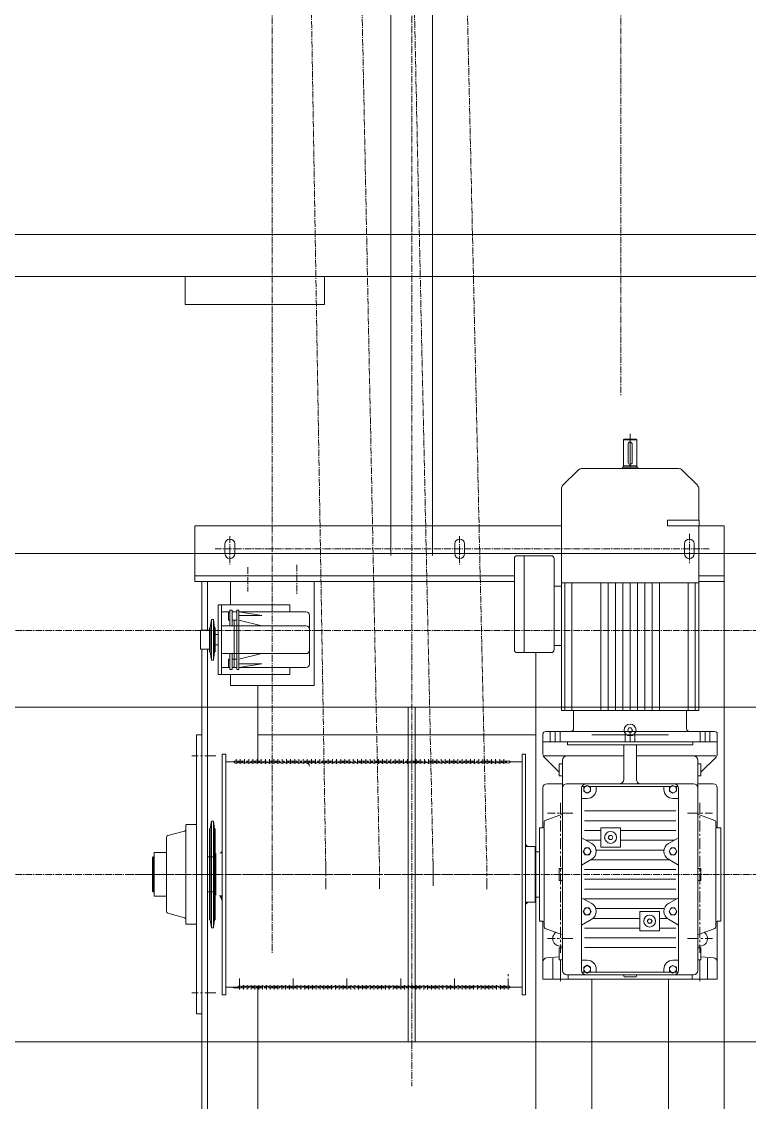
# Model space of a CAD drawing. Header units: millimetres. Extents: x 53635 to 142317, y 101101 to 147193.
# Drawn here: x 73456 to 74500, y 105707 to 107257 of the extents above; entities that cross this region are included whole.
import ezdxf

# ---------------------------------------------------------------- set-up
doc = ezdxf.new("R2010")
doc.units = ezdxf.units.MM
doc.header["$LTSCALE"] = 0.5
doc.header["$MEASUREMENT"] = 0
for name, pattern in [('AXES', [50.8, 31.75, -6.35, 6.35, -6.35]), ('AXES2', [28.575, 19.05, -3.175, 3.175, -3.175]), ('CONTINU', [0])]:
    doc.linetypes.add(name, pattern=pattern)
doc.layers.get('0').update_dxf_attribs({"lineweight": 0})
for name, color, linetype, lineweight in [('-AXE', 1, 'AXES2', 0), ('-fort', 7, 'Continuous', 0), ('ASHADE', 7, 'CONTINU', 0), ('AXE', 1, 'AXES2', 0), ('AXES', 1, 'AXES', 0), ('FIN', 1, 'Continuous', 0), ('FORT', 7, 'Continuous', 0)]:
    doc.layers.add(name, color=color, linetype=linetype, lineweight=lineweight)

msp = doc.modelspace()

# ---------------------------------------------------------------- linework, layer by layer
at = {"layer": '-AXE'}
for p, q in [((74015.9, 121723.73), (74015.9, 105730.21)), ((70604.5, 106384.09), (77418.31, 106384.09)), ((70604.5, 106034.09), (77418.31, 106034.09))]:
    msp.add_line(p, q, dxfattribs=at)
at = {"layer": '-fort'}
for p, q in [((73985.9, 106491.59), (73985.9, 107496.59)), ((74045.9, 106491.59), (74045.9, 107496.59)), ((70815.89, 106951.59), (77215.89, 106951.59)), ((70815.89, 106891.59), (77215.89, 106891.59)), ((70960.9, 106494.09), (77070.89, 106494.09)), ((70960.9, 106274.09), (77070.89, 106274.09)), ((74010.9, 105794.09), (74010.9, 106274.09)), ((74020.9, 105794.09), (74020.9, 106274.09)), ((70960.9, 105794.09), (77070.89, 105794.09))]:
    msp.add_line(p, q, dxfattribs=at)
for p, q in [((73691.39, 106891.59), (73690.89, 106891.09)), ((73690.89, 106891.09), (73690.89, 106852.09)), ((73691.39, 106891.59), (73890.39, 106891.59)), ((73890.89, 106891.09), (73890.39, 106891.59)), ((73890.89, 106891.09), (73890.89, 106852.09)), ((73690.89, 106852.09), (73691.39, 106851.59)), ((73691.39, 106851.59), (73890.39, 106851.59)), ((73890.39, 106851.59), (73890.89, 106852.09)), ((74319.64, 106657.09), (74320.64, 106658.09)), ((74338.64, 106657.09), (74319.64, 106657.09)), ((74319.64, 106618.09), (74319.64, 106657.09)), ((74337.64, 106658.09), (74320.64, 106658.09)), ((74326.14, 106625.09), (74326.14, 106651.09)), ((74329.14, 106618.09), (74329.14, 106666.09)), ((74332.14, 106625.09), (74332.14, 106651.09)), ((74338.64, 106657.09), (74337.64, 106658.09)), ((74338.64, 106618.09), (74338.64, 106657.09)), ((74338.64, 106620.09), (74319.64, 106620.09)), ((74232.69, 106592.14), (74254.59, 106614.03)), ((74329.14, 106616.09), (74259.54, 106616.09)), ((74318.14, 106616.09), (74318.14, 106618.09)), ((74340.14, 106618.09), (74318.14, 106618.09)), ((74340.14, 106616.09), (74318.14, 106616.09)), ((74338.64, 106618.09), (74319.64, 106618.09)), ((74398.74, 106616.09), (74329.14, 106616.09)), ((74340.14, 106616.09), (74340.14, 106618.09)), ((74425.59, 106592.14), (74403.69, 106614.03)), ((74230.64, 106452.09), (74230.64, 106587.19)), ((74427.64, 106542.09), (74427.64, 106587.19)), ((74382.79, 106534.09), (74382.79, 106542.09)), ((74428.27, 106542.09), (74382.79, 106542.09)), ((74428.27, 106534.09), (74382.79, 106534.09)), ((74427.64, 106452.09), (74427.64, 106534.09)), ((74428.27, 106534.09), (74428.27, 106542.09)), ((74163.14, 106356.09), (74163.14, 106487.09)), ((74167.14, 106491.09), (74216.14, 106491.09)), ((74177.14, 106352.09), (74177.14, 106491.09)), ((74220.14, 106356.09), (74220.14, 106487.09)), ((74329.14, 106452.09), (74230.64, 106452.09)), ((74230.64, 106452.09), (74230.64, 106452.09)), ((74230.64, 106452.09), (74230.64, 106452.09)), ((74230.64, 106269.09), (74230.64, 106452.09)), ((74230.64, 106447.59), (74230.64, 106452.09)), ((74235.64, 106452.09), (74235.64, 106452.09)), ((74235.64, 106269.09), (74235.64, 106452.09)), ((74245.64, 106452.09), (74245.64, 106452.09)), ((74245.64, 106269.09), (74245.64, 106452.09)), ((74287.14, 106452.09), (74287.14, 106452.09)), ((74287.14, 106269.09), (74287.14, 106452.09)), ((74297.64, 106452.09), (74297.64, 106452.09)), ((74297.64, 106269.09), (74297.64, 106452.09)), ((74308.14, 106452.09), (74308.14, 106452.09)), ((74308.14, 106269.09), (74308.14, 106452.09)), ((74318.64, 106452.09), (74318.64, 106452.09)), ((74318.64, 106269.09), (74318.64, 106452.09)), ((74427.64, 106452.09), (74329.14, 106452.09)), ((74329.14, 106269.09), (74329.14, 106452.09)), ((74339.64, 106452.09), (74339.64, 106452.09)), ((74339.64, 106269.09), (74339.64, 106452.09)), ((74350.14, 106452.09), (74350.14, 106452.09)), ((74350.14, 106269.09), (74350.14, 106452.09)), ((74360.64, 106452.09), (74360.64, 106452.09)), ((74360.64, 106269.09), (74360.64, 106452.09)), ((74371.14, 106452.09), (74371.14, 106452.09)), ((74371.14, 106269.09), (74371.14, 106452.09)), ((74412.64, 106452.09), (74412.64, 106452.09)), ((74412.64, 106269.09), (74412.64, 106452.09)), ((74422.64, 106452.09), (74422.64, 106452.09)), ((74422.64, 106269.09), (74422.64, 106452.09)), ((74427.64, 106269.09), (74427.64, 106452.09)), ((74220.14, 106447.59), (74230.64, 106447.59)), ((74220.14, 106362.59), (74220.14, 106447.59)), ((74230.64, 106362.59), (74230.64, 106447.59)), ((74220.14, 106362.59), (74230.64, 106362.59)), ((74167.14, 106352.09), (74216.14, 106352.09)), ((74427.64, 106269.09), (74230.64, 106269.09)), ((74248.14, 106243.09), (74248.14, 106269.09)), ((74410.14, 106269.09), (74248.14, 106269.09)), ((74410.14, 106243.09), (74410.14, 106269.09)), ((73707.14, 105834.09), (73707.14, 106234.09)), ((74204.14, 106224.09), (74204.14, 106235.09)), ((74244.14, 106239.09), (74208.14, 106239.09)), ((74214.64, 106224.09), (74214.64, 106239.09)), ((74221.64, 106224.09), (74221.64, 106239.09)), ((74228.64, 106224.09), (74228.64, 106239.09)), ((74414.14, 106239.09), (74244.14, 106239.09)), ((74322.14, 106224.09), (74322.14, 106239.09)), ((74322.14, 106224.09), (74322.14, 106239.09)), ((74322.14, 106224.09), (74322.14, 106239.09)), ((74322.14, 106224.09), (74322.14, 106239.09)), ((74325.68, 106241.09), (74327.41, 106244.09)), ((74327.41, 106238.09), (74325.68, 106241.09)), ((74330.87, 106244.09), (74327.41, 106244.09)), ((74330.87, 106238.09), (74327.41, 106238.09)), ((74329.14, 106224.09), (74329.14, 106239.09)), ((74329.14, 106224.09), (74329.14, 106239.09)), ((74329.14, 106224.09), (74329.14, 106239.09)), ((74332.61, 106241.09), (74330.87, 106244.09)), ((74330.87, 106238.09), (74332.61, 106241.09)), ((74336.14, 106224.09), (74336.14, 106239.09)), ((74336.14, 106224.09), (74336.14, 106239.09)), ((74336.14, 106224.09), (74336.14, 106239.09)), ((74336.14, 106224.09), (74336.14, 106239.09)), ((74450.14, 106239.09), (74414.14, 106239.09)), ((74429.64, 106224.09), (74429.64, 106239.09)), ((74436.64, 106224.09), (74436.64, 106239.09)), ((74443.64, 106224.09), (74443.64, 106239.09)), ((74454.14, 106224.09), (74454.14, 106235.09)), ((74239.14, 106224.09), (74204.14, 106224.09)), ((74204.14, 106224.09), (74204.14, 106224.09)), ((74204.14, 106206.57), (74204.14, 106224.09)), ((74204.14, 106224.09), (74204.14, 106224.09)), ((74239.14, 106224.09), (74204.14, 106224.09)), ((74419.14, 106224.09), (74239.14, 106224.09)), ((74419.14, 106224.09), (74239.14, 106224.09)), ((74239.14, 106220.09), (74239.14, 106224.09)), ((74419.14, 106220.09), (74239.14, 106220.09)), ((74320.14, 106170.09), (74320.14, 106219.09)), ((74338.14, 106170.09), (74338.14, 106219.09)), ((74454.14, 106224.09), (74419.14, 106224.09)), ((74419.14, 106220.09), (74419.14, 106224.09)), ((74454.14, 106224.09), (74419.14, 106224.09)), ((74454.14, 106206.57), (74454.14, 106224.09)), ((73744.14, 106206.59), (73744.14, 106034.08)), ((73749.14, 106034.08), (73749.14, 106206.59)), ((74174.14, 106034.08), (74174.14, 106206.59)), ((74179.14, 106206.59), (74179.14, 106034.08)), ((74227.64, 106180.59), (74205.9, 106202.33)), ((74320.14, 106204.09), (74206.14, 106204.09)), ((74320.14, 106204.09), (74238.14, 106204.09)), ((74338.14, 106204.09), (74338.14, 106204.09)), ((74452.14, 106204.09), (74338.14, 106204.09)), ((74338.14, 106204.09), (74338.14, 106204.09)), ((74420.14, 106204.09), (74338.14, 106204.09)), ((74430.64, 106180.59), (74452.39, 106202.33)), ((73761.32, 106195.59), (73749.14, 106195.59)), ((73767.32, 106195.59), (73766.97, 106195.59)), ((73773.32, 106195.59), (73772.97, 106195.59)), ((73779.32, 106195.59), (73778.97, 106195.59)), ((73785.32, 106195.59), (73784.97, 106195.59)), ((73791.32, 106195.59), (73790.97, 106195.59)), ((73797.32, 106195.59), (73796.97, 106195.59)), ((73803.32, 106195.59), (73802.97, 106195.59)), ((73809.32, 106195.59), (73808.97, 106195.59)), ((73815.32, 106195.59), (73814.97, 106195.59)), ((73821.32, 106195.59), (73820.97, 106195.59)), ((73827.32, 106195.59), (73826.97, 106195.59)), ((73833.32, 106195.59), (73832.97, 106195.59)), ((73839.32, 106195.59), (73838.97, 106195.59)), ((73845.32, 106195.59), (73844.97, 106195.59)), ((73851.32, 106195.59), (73850.97, 106195.59)), ((73857.32, 106195.59), (73856.97, 106195.59)), ((73863.32, 106195.59), (73862.97, 106195.59)), ((73869.32, 106195.59), (73868.97, 106195.59)), ((73875.32, 106195.59), (73874.97, 106195.59)), ((73881.32, 106195.59), (73880.97, 106195.59)), ((73887.32, 106195.59), (73886.97, 106195.59)), ((73893.32, 106195.59), (73892.97, 106195.59)), ((73899.32, 106195.59), (73898.97, 106195.59)), ((73905.32, 106195.59), (73904.97, 106195.59)), ((73911.32, 106195.59), (73910.97, 106195.59)), ((73917.32, 106195.59), (73916.97, 106195.59)), ((73923.32, 106195.59), (73922.97, 106195.59)), ((73929.32, 106195.59), (73928.97, 106195.59)), ((73935.32, 106195.59), (73934.97, 106195.59)), ((73941.32, 106195.59), (73940.97, 106195.59)), ((73947.32, 106195.59), (73946.97, 106195.59)), ((73953.32, 106195.59), (73952.97, 106195.59)), ((73959.32, 106195.59), (73958.97, 106195.59)), ((73965.32, 106195.59), (73964.97, 106195.59)), ((73971.32, 106195.59), (73970.97, 106195.59)), ((73977.32, 106195.59), (73976.97, 106195.59)), ((73983.32, 106195.59), (73982.97, 106195.59)), ((73989.32, 106195.59), (73988.97, 106195.59)), ((73995.32, 106195.59), (73994.97, 106195.59)), ((74001.32, 106195.59), (74000.97, 106195.59)), ((74007.32, 106195.59), (74006.97, 106195.59)), ((74013.32, 106195.59), (74012.97, 106195.59)), ((74019.32, 106195.59), (74018.97, 106195.59)), ((74025.32, 106195.59), (74024.97, 106195.59)), ((74031.32, 106195.59), (74030.97, 106195.59)), ((74037.32, 106195.59), (74036.97, 106195.59)), ((74043.32, 106195.59), (74042.97, 106195.59)), ((74049.32, 106195.59), (74048.97, 106195.59)), ((74055.32, 106195.59), (74054.97, 106195.59)), ((74061.32, 106195.59), (74060.97, 106195.59)), ((74067.32, 106195.59), (74066.97, 106195.59)), ((74073.32, 106195.59), (74072.97, 106195.59)), ((74079.32, 106195.59), (74078.97, 106195.59)), ((74085.32, 106195.59), (74084.97, 106195.59)), ((74091.32, 106195.59), (74090.97, 106195.59)), ((74097.32, 106195.59), (74096.97, 106195.59)), ((74103.32, 106195.59), (74102.97, 106195.59)), ((74109.32, 106195.59), (74108.97, 106195.59)), ((74115.32, 106195.59), (74114.97, 106195.59)), ((74121.32, 106195.59), (74120.97, 106195.59)), ((74127.32, 106195.59), (74126.97, 106195.59)), ((74133.32, 106195.59), (74132.97, 106195.59)), ((74139.32, 106195.59), (74138.97, 106195.59)), ((74145.32, 106195.59), (74144.97, 106195.59)), ((74151.32, 106195.59), (74150.97, 106195.59)), ((74174.14, 106195.59), (74156.97, 106195.59)), ((74227.64, 106192.59), (74232.14, 106192.59)), ((74227.64, 106175.59), (74227.64, 106192.59)), ((74232.14, 106158.09), (74232.14, 106198.09)), ((74232.14, 106192.59), (74232.14, 106175.59)), ((74426.14, 106192.59), (74426.14, 106198.09)), ((74426.14, 106192.59), (74430.64, 106192.59)), ((74426.14, 106175.59), (74426.14, 106192.59)), ((74430.64, 106192.59), (74430.64, 106175.59)), ((74232.14, 106175.59), (74227.64, 106175.59)), ((74232.14, 106164.09), (74232.14, 106176.09)), ((74232.14, 106176.09), (74232.14, 106176.09)), ((74430.64, 106175.59), (74426.14, 106175.59)), ((74426.14, 106158.09), (74426.14, 106175.59)), ((74426.14, 106164.09), (74426.14, 106175.59)), ((74204.14, 106101.09), (74204.14, 106158.09)), ((74232.14, 106164.09), (74210.14, 106164.09)), ((74232.14, 105896.09), (74232.14, 106158.09)), ((74266.14, 106164.09), (74238.14, 106164.09)), ((74259.64, 106086.69), (74259.64, 106157.59)), ((74264.77, 106160.09), (74260.94, 106160.09)), ((74262.74, 106158.89), (74267.64, 106161.79)), ((74262.74, 106153.29), (74262.74, 106158.89)), ((74392.14, 106164.09), (74266.14, 106164.09)), ((74272.54, 106158.89), (74267.64, 106161.79)), ((74387.77, 106160.09), (74270.52, 106160.09)), ((74272.54, 106153.29), (74272.54, 106158.89)), ((74280.64, 106156.09), (74280.64, 106160.09)), ((74377.64, 106156.09), (74377.64, 106160.09)), ((74385.74, 106158.89), (74390.64, 106161.79)), ((74385.74, 106153.29), (74385.74, 106158.89)), ((74395.54, 106158.89), (74390.64, 106161.79)), ((74420.14, 106164.09), (74392.14, 106164.09)), ((74397.34, 106160.09), (74393.52, 106160.09)), ((74395.54, 106153.29), (74395.54, 106158.89)), ((74398.64, 106086.69), (74398.64, 106157.59)), ((74448.14, 106164.09), (74426.14, 106164.09)), ((74426.14, 106042.59), (74426.14, 106158.09)), ((74426.14, 106042.59), (74426.14, 106158.09)), ((74454.14, 106101.09), (74454.14, 106158.09)), ((74267.64, 106143.09), (74259.64, 106143.09)), ((74267.64, 106150.49), (74262.74, 106153.29)), ((74267.64, 106150.49), (74272.54, 106153.29)), ((74390.64, 106150.49), (74385.74, 106153.29)), ((74390.64, 106150.49), (74395.54, 106153.29)), ((74398.64, 106143.09), (74390.64, 106143.09)), ((74394.64, 106125.09), (74263.64, 106125.09)), ((74206.14, 106103.09), (74206.14, 106109.68)), ((74207.46, 106111.56), (74232.14, 106120.55)), ((74394.64, 106111.09), (74263.64, 106111.09)), ((74450.83, 106111.56), (74426.14, 106120.55)), ((74452.14, 106103.09), (74452.14, 106109.68)), ((73666.37, 106089.88), (73689.92, 106096.19)), ((73692.14, 106104.59), (73692.14, 106034.09)), ((73693.14, 106105.59), (73707.14, 106105.59)), ((74204.14, 106101.09), (74199.14, 106101.09)), ((74199.14, 106034.09), (74199.14, 106101.09)), ((74206.14, 105967.09), (74206.14, 106101.09)), ((74287.14, 106097.09), (74263.64, 106097.09)), ((74315.14, 106101.09), (74287.14, 106101.09)), ((74287.14, 106073.09), (74287.14, 106101.09)), ((74315.14, 106073.09), (74315.14, 106101.09)), ((74394.64, 106097.09), (74315.14, 106097.09)), ((74452.14, 105967.09), (74452.14, 106101.09)), ((74459.14, 106101.09), (74454.14, 106101.09)), ((74459.14, 106034.09), (74459.14, 106101.09)), ((73664.14, 106034.09), (73664.14, 106087.01)), ((74259.64, 106047.49), (74259.64, 106086.69)), ((74274.14, 106078.39), (74259.64, 106086.69)), ((74287.14, 106083.09), (74265.93, 106083.09)), ((74297.68, 106087.09), (74299.41, 106090.09)), ((74299.41, 106084.09), (74297.68, 106087.09)), ((74299.41, 106090.09), (74302.87, 106090.09)), ((74302.87, 106084.09), (74299.41, 106084.09)), ((74302.87, 106090.09), (74304.61, 106087.09)), ((74304.61, 106087.09), (74302.87, 106084.09)), ((74392.35, 106083.09), (74315.14, 106083.09)), ((74384.14, 106078.39), (74398.64, 106086.69)), ((74398.64, 106047.49), (74398.64, 106086.69)), ((74398.64, 106047.49), (74398.64, 106086.69)), ((73646.54, 106065.33), (73664.14, 106065.33)), ((73646.54, 106002.83), (73646.54, 106065.33)), ((73734.14, 106063.09), (73735.14, 106064.09)), ((73735.14, 106004.09), (73735.14, 106064.09)), ((74179.14, 106074.09), (74193.14, 106074.09)), ((74194.14, 106073.09), (74193.14, 106074.09)), ((74193.14, 105994.09), (74193.14, 106074.09)), ((74194.14, 105995.09), (74194.14, 106073.09)), ((74194.14, 106001.59), (74194.14, 106066.59)), ((74194.14, 106066.59), (74199.14, 106066.59)), ((74194.14, 106004.09), (74194.14, 106064.09)), ((74199.14, 106066.59), (74199.14, 106066.59)), ((74262.04, 106067.09), (74264.84, 106071.99)), ((74264.84, 106062.19), (74262.04, 106067.09)), ((74270.44, 106071.99), (74264.84, 106071.99)), ((74270.44, 106062.19), (74264.84, 106062.19)), ((74273.34, 106067.09), (74270.44, 106071.99)), ((74270.44, 106062.19), (74273.34, 106067.09)), ((74377.8, 106069.09), (74280.49, 106069.09)), ((74315.14, 106073.09), (74287.14, 106073.09)), ((74385.04, 106067.09), (74387.84, 106071.99)), ((74387.84, 106062.19), (74385.04, 106067.09)), ((74393.44, 106071.99), (74387.84, 106071.99)), ((74393.44, 106062.19), (74387.84, 106062.19)), ((74396.34, 106067.09), (74393.44, 106071.99)), ((74393.44, 106062.19), (74396.34, 106067.09)), ((73644.14, 106058.09), (73645.14, 106059.09)), ((73644.14, 106010.09), (73644.14, 106058.09)), ((73645.14, 106009.09), (73645.14, 106059.09)), ((73645.14, 106059.09), (73646.54, 106059.09)), ((73723.14, 106059.09), (73734.14, 106059.09)), ((74259.64, 106047.49), (74274.14, 106055.79)), ((74259.64, 106000.69), (74259.64, 106047.49)), ((74385.37, 106055.09), (74272.92, 106055.09)), ((74398.64, 106047.49), (74384.14, 106055.79)), ((74398.64, 106000.69), (74398.64, 106047.49)), ((73664.14, 105981.19), (73664.14, 106034.09)), ((73692.14, 105963.59), (73692.14, 106034.09)), ((73744.14, 106034.08), (73744.14, 105861.59)), ((73749.14, 106034.08), (73749.14, 105861.59)), ((74174.14, 106034.08), (74174.14, 105861.59)), ((74179.14, 106034.08), (74179.14, 105861.59)), ((74199.14, 105967.09), (74199.14, 106034.09)), ((74227.64, 106042.59), (74232.14, 106042.59)), ((74227.64, 106025.59), (74227.64, 106042.59)), ((74232.14, 106042.59), (74232.14, 106025.59)), ((74394.64, 106041.09), (74263.64, 106041.09)), ((74426.14, 106042.59), (74430.64, 106042.59)), ((74426.14, 106025.59), (74426.14, 106042.59)), ((74430.64, 106042.59), (74430.64, 106025.59)), ((74459.14, 105967.09), (74459.14, 106034.09)), ((74232.14, 106025.59), (74227.64, 106025.59)), ((74394.64, 106027.09), (74263.64, 106027.09)), ((74394.64, 106027.09), (74263.64, 106027.09)), ((74430.64, 106025.59), (74426.14, 106025.59)), ((74426.14, 105928.59), (74426.14, 106025.59)), ((73644.14, 106010.09), (73645.14, 106009.09)), ((73645.14, 106009.09), (73646.54, 106009.09)), ((73646.54, 106002.83), (73664.14, 106002.83)), ((73723.14, 106009.09), (73734.14, 106009.09)), ((73735.14, 106004.09), (73734.14, 106005.09)), ((74194.14, 106001.59), (74199.14, 106001.59)), ((74199.14, 106001.59), (74199.14, 106001.59)), ((74259.64, 105961.49), (74259.64, 106000.69)), ((74274.14, 105992.39), (74259.64, 106000.69)), ((74394.64, 106013.09), (74263.64, 106013.09)), ((74384.14, 105992.39), (74398.64, 106000.69)), ((74398.64, 105961.49), (74398.64, 106000.69)), ((74398.64, 105961.49), (74398.64, 106000.69)), ((74179.14, 105994.09), (74193.14, 105994.09)), ((74194.14, 105995.09), (74193.14, 105994.09)), ((74262.04, 105981.09), (74264.84, 105985.99)), ((74394.64, 105999.09), (74263.64, 105999.09)), ((74270.44, 105985.99), (74264.84, 105985.99)), ((74273.34, 105981.09), (74270.44, 105985.99)), ((74378.27, 105985.09), (74280.01, 105985.09)), ((74385.04, 105981.09), (74387.84, 105985.99)), ((74393.44, 105985.99), (74387.84, 105985.99)), ((74396.34, 105981.09), (74393.44, 105985.99)), ((73666.37, 105978.29), (73689.92, 105971.98)), ((74259.64, 105961.49), (74274.14, 105969.79)), ((74264.84, 105976.19), (74262.04, 105981.09)), ((74270.44, 105976.19), (74264.84, 105976.19)), ((74270.44, 105976.19), (74273.34, 105981.09)), ((74343.14, 105971.09), (74275.95, 105971.09)), ((74371.14, 105981.09), (74343.14, 105981.09)), ((74343.14, 105953.09), (74343.14, 105981.09)), ((74353.68, 105967.09), (74355.41, 105970.09)), ((74355.41, 105970.09), (74358.87, 105970.09)), ((74358.87, 105970.09), (74360.61, 105967.09)), ((74371.14, 105953.09), (74371.14, 105981.09)), ((74382.34, 105971.09), (74371.14, 105971.09)), ((74398.64, 105961.49), (74384.14, 105969.79)), ((74387.84, 105976.19), (74385.04, 105981.09)), ((74393.44, 105976.19), (74387.84, 105976.19)), ((74393.44, 105976.19), (74396.34, 105981.09)), ((73693.14, 105962.59), (73707.14, 105962.59)), ((74204.14, 105967.09), (74199.14, 105967.09)), ((74204.14, 105884.09), (74204.14, 105967.09)), ((74206.14, 105958.49), (74206.14, 105965.09)), ((74232.14, 105947.62), (74207.46, 105956.61)), ((74259.64, 105896.59), (74259.64, 105961.49)), ((74343.14, 105957.09), (74263.64, 105957.09)), ((74355.41, 105964.09), (74353.68, 105967.09)), ((74358.87, 105964.09), (74355.41, 105964.09)), ((74360.61, 105967.09), (74358.87, 105964.09)), ((74394.64, 105957.09), (74371.14, 105957.09)), ((74398.64, 105896.59), (74398.64, 105961.49)), ((74426.14, 105947.62), (74450.83, 105956.61)), ((74452.14, 105958.49), (74452.14, 105965.09)), ((74459.14, 105967.09), (74454.14, 105967.09)), ((74454.14, 105884.09), (74454.14, 105967.09)), ((74394.64, 105943.09), (74263.64, 105943.09)), ((74371.14, 105953.09), (74343.14, 105953.09)), ((74227.64, 105928.59), (74232.14, 105928.59)), ((74227.64, 105911.59), (74227.64, 105928.59)), ((74232.14, 105928.59), (74232.14, 105911.59)), ((74394.64, 105929.09), (74263.64, 105929.09)), ((74426.14, 105928.59), (74430.64, 105928.59)), ((74426.14, 105911.59), (74426.14, 105928.59)), ((74430.64, 105928.59), (74430.64, 105911.59)), ((74204.14, 105884.09), (74204.14, 105908.5)), ((74209.72, 105914.48), (74227.64, 105915.76)), ((74218.14, 105884.09), (74218.14, 105914.09)), ((74232.14, 105911.59), (74227.64, 105911.59)), ((74229.14, 105881.09), (74229.14, 105911.59)), ((74232.14, 105916.09), (74232.14, 105916.09)), ((74267.64, 105911.09), (74259.64, 105911.09)), ((74398.64, 105911.09), (74390.64, 105911.09)), ((74430.64, 105911.59), (74426.14, 105911.59)), ((74426.14, 105896.09), (74426.14, 105911.59)), ((74429.14, 105881.09), (74429.14, 105911.59)), ((74448.57, 105914.48), (74430.64, 105915.76)), ((74440.14, 105884.09), (74440.14, 105914.09)), ((74454.14, 105884.09), (74454.14, 105908.5)), ((74264.84, 105894.09), (74260.94, 105894.09)), ((74262.74, 105900.89), (74267.64, 105903.79)), ((74262.74, 105895.29), (74262.74, 105900.89)), ((74267.64, 105892.49), (74262.74, 105895.29)), ((74272.54, 105900.89), (74267.64, 105903.79)), ((74267.64, 105892.49), (74272.54, 105895.29)), ((74387.77, 105894.09), (74270.44, 105894.09)), ((74272.54, 105895.29), (74272.54, 105900.89)), ((74280.64, 105894.09), (74280.64, 105898.09)), ((74377.64, 105894.09), (74377.64, 105898.09)), ((74385.74, 105900.89), (74390.64, 105903.69)), ((74385.74, 105895.29), (74385.74, 105900.89)), ((74390.64, 105892.39), (74385.74, 105895.29)), ((74395.54, 105900.89), (74390.64, 105903.69)), ((74390.64, 105892.39), (74395.54, 105895.29)), ((74397.34, 105894.09), (74393.52, 105894.09)), ((74395.54, 105895.29), (74395.54, 105900.89)), ((74329.14, 105884.09), (74204.14, 105884.09)), ((74266.14, 105890.09), (74238.14, 105890.09)), ((74240.14, 105884.09), (74240.14, 105890.09)), ((74392.14, 105890.09), (74266.14, 105890.09)), ((74319.14, 105890.09), (74266.14, 105890.09)), ((74320.14, 105888.09), (74320.14, 105889.09)), ((74329.14, 105887.09), (74321.14, 105887.09)), ((74337.14, 105887.09), (74329.14, 105887.09)), ((74454.14, 105884.09), (74329.14, 105884.09)), ((74338.14, 105888.09), (74338.14, 105889.09)), ((74392.14, 105890.09), (74339.14, 105890.09)), ((74420.14, 105890.09), (74392.14, 105890.09)), ((74418.14, 105884.09), (74418.14, 105890.09)), ((73766.58, 105872.59), (73749.14, 105872.59)), ((73772.08, 105872.59), (73771.71, 105872.59)), ((73777.58, 105872.59), (73777.21, 105872.59)), ((73783.08, 105872.59), (73782.71, 105872.59)), ((73788.58, 105872.59), (73788.21, 105872.59)), ((73794.08, 105872.59), (73793.71, 105872.59)), ((73799.58, 105872.59), (73799.21, 105872.59)), ((73805.08, 105872.59), (73804.71, 105872.59)), ((73810.58, 105872.59), (73810.21, 105872.59)), ((73816.08, 105872.59), (73815.71, 105872.59)), ((73821.58, 105872.59), (73821.21, 105872.59)), ((73827.08, 105872.59), (73826.71, 105872.59)), ((73832.58, 105872.59), (73832.21, 105872.59)), ((73838.08, 105872.59), (73837.71, 105872.59)), ((73843.58, 105872.59), (73843.21, 105872.59)), ((73849.08, 105872.59), (73848.71, 105872.59)), ((73854.58, 105872.59), (73854.21, 105872.59)), ((73860.08, 105872.59), (73859.71, 105872.59)), ((73865.58, 105872.59), (73865.21, 105872.59)), ((73871.08, 105872.59), (73870.71, 105872.59)), ((73876.58, 105872.59), (73876.21, 105872.59)), ((73882.08, 105872.59), (73881.71, 105872.59)), ((73887.58, 105872.59), (73887.21, 105872.59)), ((73893.08, 105872.59), (73892.71, 105872.59)), ((73898.58, 105872.59), (73898.21, 105872.59)), ((73904.08, 105872.59), (73903.71, 105872.59)), ((73909.58, 105872.59), (73909.21, 105872.59)), ((73915.08, 105872.59), (73914.71, 105872.59)), ((73920.58, 105872.59), (73920.21, 105872.59)), ((73926.08, 105872.59), (73925.71, 105872.59)), ((73931.58, 105872.59), (73931.21, 105872.59)), ((73937.08, 105872.59), (73936.71, 105872.59)), ((73942.58, 105872.59), (73942.21, 105872.59)), ((73948.08, 105872.59), (73947.71, 105872.59)), ((73953.58, 105872.59), (73953.21, 105872.59)), ((73959.08, 105872.59), (73958.71, 105872.59)), ((73964.58, 105872.59), (73964.21, 105872.59)), ((73970.08, 105872.59), (73969.71, 105872.59)), ((73975.58, 105872.59), (73975.21, 105872.59)), ((73981.08, 105872.59), (73980.71, 105872.59)), ((73986.58, 105872.59), (73986.21, 105872.59)), ((73992.08, 105872.59), (73991.71, 105872.59)), ((73997.58, 105872.59), (73997.21, 105872.59)), ((74003.08, 105872.59), (74002.71, 105872.59)), ((74008.58, 105872.59), (74008.21, 105872.59)), ((74014.08, 105872.59), (74013.71, 105872.59)), ((74019.58, 105872.59), (74019.21, 105872.59)), ((74025.08, 105872.59), (74024.71, 105872.59)), ((74030.58, 105872.59), (74030.21, 105872.59)), ((74036.08, 105872.59), (74035.71, 105872.59)), ((74041.58, 105872.59), (74041.21, 105872.59)), ((74047.08, 105872.59), (74046.71, 105872.59)), ((74052.58, 105872.59), (74052.21, 105872.59)), ((74058.08, 105872.59), (74057.71, 105872.59)), ((74063.58, 105872.59), (74063.21, 105872.59)), ((74069.08, 105872.59), (74068.71, 105872.59)), ((74074.58, 105872.59), (74074.21, 105872.59)), ((74080.08, 105872.59), (74079.71, 105872.59)), ((74085.58, 105872.59), (74085.21, 105872.59)), ((74091.08, 105872.59), (74090.71, 105872.59)), ((74096.58, 105872.59), (74096.21, 105872.59)), ((74102.08, 105872.59), (74101.71, 105872.59)), ((74107.58, 105872.59), (74107.21, 105872.59)), ((74113.08, 105872.59), (74112.71, 105872.59)), ((74118.58, 105872.59), (74118.21, 105872.59)), ((74124.08, 105872.59), (74123.71, 105872.59)), ((74129.58, 105872.59), (74129.21, 105872.59)), ((74135.08, 105872.59), (74134.71, 105872.59)), ((74140.58, 105872.59), (74140.21, 105872.59)), ((74146.08, 105872.59), (74145.71, 105872.59)), ((74151.58, 105872.59), (74151.21, 105872.59)), ((74174.14, 105872.59), (74156.71, 105872.59))]:
    msp.add_line(p, q)
for centre, radius in [((74329.14, 106241.09), 8.5), ((74267.64, 106156.09), 4.89), ((74390.64, 106156.09), 4.89), ((74301.14, 106087.09), 8.5), ((74267.64, 106067.09), 4.89), ((74390.64, 106067.09), 4.89), ((74267.64, 105981.09), 4.89), ((74390.64, 105981.09), 4.89), ((74357.14, 105967.09), 8.5), ((74267.64, 105898.09), 4.89), ((74390.64, 105898.09), 4.89)]:
    msp.add_circle(centre, radius)
for centre, radius, start, end in [((74329.14, 106651.09), 3, 0, 180), ((74329.14, 106625.09), 3, 180, 360), ((74259.54, 106609.09), 7, 90, 135), ((74398.74, 106609.09), 7, 45, 90), ((74237.64, 106587.19), 7, 135, 180), ((74420.64, 106587.19), 7, 0, 45), ((74167.14, 106487.09), 4, 90, 180), ((74216.14, 106487.09), 4, 0, 90), ((74167.14, 106356.09), 4, 180, 270), ((74216.14, 106356.09), 4, -90, 0), ((74208.14, 106235.09), 4, 90, 180), ((74244.14, 106243.09), 4, -90, 0), ((74414.14, 106243.09), 4, 180, 270), ((74450.14, 106235.09), 4, 0, 90), ((74322.14, 106219.09), 2, 150, 180), ((74336.14, 106219.09), 2, 0, 30.01), ((74210.14, 106206.57), 6, 180, 225), ((74238.14, 106198.09), 6, 90, 180), ((74420.14, 106198.09), 6, 0, 90), ((74448.14, 106206.57), 6, -45, 0), ((73764.14, 106196.59), 3, -160.52878, -19.47122), ((73770.14, 106196.59), 3, -160.52878, -19.47122), ((73776.14, 106196.59), 3, -160.52878, -19.47122), ((73782.14, 106196.59), 3, -160.52878, -19.47122), ((73788.14, 106196.59), 3, -160.52878, -19.47122), ((73794.14, 106196.59), 3, -160.52878, -19.47122), ((73800.14, 106196.59), 3, -160.52878, -19.47122), ((73806.14, 106196.59), 3, -160.52878, -19.47122), ((73812.14, 106196.59), 3, -160.52878, -19.47122), ((73818.14, 106196.59), 3, -160.52878, -19.47122), ((73824.14, 106196.59), 3, -160.52878, -19.47122), ((73830.14, 106196.59), 3, -160.52878, -19.47122), ((73836.14, 106196.59), 3, -160.52878, -19.47122), ((73842.14, 106196.59), 3, -160.52878, -19.47122), ((73848.14, 106196.59), 3, -160.52878, -19.47122), ((73854.14, 106196.59), 3, -160.52878, -19.47122), ((73860.14, 106196.59), 3, -160.52878, -19.47122), ((73866.14, 106196.59), 3, -160.52878, -19.47122), ((73872.14, 106196.59), 3, -160.52878, -19.47122), ((73878.14, 106196.59), 3, -160.52878, -19.47122), ((73884.14, 106196.59), 3, -160.52878, -19.47122), ((73890.14, 106196.59), 3, -160.52878, -19.47122), ((73896.14, 106196.59), 3, -160.52878, -19.47122), ((73902.14, 106196.59), 3, -160.52878, -19.47122), ((73908.14, 106196.59), 3, -160.52878, -19.47122), ((73914.14, 106196.59), 3, -160.52878, -19.47122), ((73920.14, 106196.59), 3, -160.52878, -19.47122), ((73926.14, 106196.59), 3, -160.52878, -19.47122), ((73932.14, 106196.59), 3, -160.52878, -19.47122), ((73938.14, 106196.59), 3, -160.52878, -19.47122), ((73944.14, 106196.59), 3, -160.52878, -19.47122), ((73950.14, 106196.59), 3, -160.52878, -19.47122), ((73956.14, 106196.59), 3, -160.52878, -19.47122), ((73962.14, 106196.59), 3, -160.52878, -19.47122), ((73968.14, 106196.59), 3, -160.52878, -19.47122), ((73974.14, 106196.59), 3, -160.52878, -19.47122), ((73980.14, 106196.59), 3, -160.52878, -19.47122), ((73986.14, 106196.59), 3, -160.52878, -19.47122), ((73992.14, 106196.59), 3, -160.52878, -19.47122), ((73998.14, 106196.59), 3, -160.52878, -19.47122), ((74004.14, 106196.59), 3, -160.52878, -19.47122), ((74010.14, 106196.59), 3, -160.52878, -19.47122), ((74016.14, 106196.59), 3, -160.52878, -19.47122), ((74022.14, 106196.59), 3, -160.52878, -19.47122), ((74028.14, 106196.59), 3, -160.52878, -19.47122), ((74034.14, 106196.59), 3, -160.52878, -19.47122), ((74040.14, 106196.59), 3, -160.52878, -19.47122), ((74046.14, 106196.59), 3, -160.52878, -19.47122), ((74052.14, 106196.59), 3, -160.52878, -19.47122), ((74058.14, 106196.59), 3, -160.52878, -19.47122), ((74064.14, 106196.59), 3, -160.52878, -19.47122), ((74070.14, 106196.59), 3, -160.52878, -19.47122), ((74076.14, 106196.59), 3, -160.52878, -19.47122), ((74082.14, 106196.59), 3, -160.52878, -19.47122), ((74088.14, 106196.59), 3, -160.52878, -19.47122), ((74094.14, 106196.59), 3, -160.52878, -19.47122), ((74100.14, 106196.59), 3, -160.52878, -19.47122), ((74106.14, 106196.59), 3, -160.52878, -19.47122), ((74112.14, 106196.59), 3, -160.52878, -19.47122), ((74118.14, 106196.59), 3, -160.52878, -19.47122), ((74124.14, 106196.59), 3, -160.52878, -19.47122), ((74130.14, 106196.59), 3, -160.52878, -19.47122), ((74136.14, 106196.59), 3, -160.52878, -19.47122), ((74142.14, 106196.59), 3, -160.52878, -19.47122), ((74148.14, 106196.59), 3, -160.52878, -19.47122), ((74154.14, 106196.59), 3, -160.52878, -19.47122), ((74210.14, 106158.09), 6, 90, 180), ((74238.14, 106158.09), 6, 90, 180), ((74266.14, 106157.59), 6.5, 90, 180), ((74267.64, 106156.09), 13, -90, 0), ((74314.14, 106170.09), 6, -90, 0), ((74344.14, 106170.09), 6, 180, 270), ((74390.64, 106156.09), 13, 180, 270), ((74392.14, 106157.59), 6.5, 0, 90), ((74420.14, 106158.09), 6, 0, 90), ((74448.14, 106158.09), 6, 0, 90), ((74208.14, 106109.68), 2, 110, 180), ((74450.14, 106109.68), 2, 0, 70), ((73689.14, 106099.09), 3, -74.99993, 0.00015), ((73693.14, 106104.59), 1, 90.00007, 180.00015), ((74204.14, 106103.09), 2, -90, 0), ((74454.14, 106103.09), 2, 180, 270), ((73667.14, 106086.98), 3, 105.00007, 180.00015), ((74267.64, 106067.09), 13, -60, 60), ((74390.64, 106067.09), 13, 120, 240), ((74267.64, 105981.09), 13, -60, 60), ((74390.64, 105981.09), 13, 120, 240), ((73667.14, 105981.19), 3, 180, 255.00007), ((73689.14, 105969.08), 3, 0, 75.00007), ((73693.14, 105963.59), 1, 180, 270.00007), ((74204.14, 105965.09), 2, 0, 90), ((74208.14, 105958.49), 2, 180, 250), ((74450.14, 105958.49), 2, -70, 0), ((74454.14, 105965.09), 2, 90, 180), ((74229.14, 105942.09), 11, 125.51, 285.84), ((74429.14, 105942.09), 11, -105.83, 54.5), ((74210.14, 105908.5), 6, 94.09, 180), ((74267.64, 105898.09), 13, 0, 90), ((74390.64, 105898.09), 13, 90, 180), ((74448.14, 105908.5), 6, 0, 85.91), ((74238.14, 105896.09), 6, 180, 270), ((74266.14, 105896.59), 6.5, 180, 270), ((74392.14, 105896.59), 6.5, -90, 0), ((74420.14, 105896.09), 6, -90, 0), ((74319.14, 105889.09), 1, 0, 90), ((74321.14, 105888.09), 1, 180, 270), ((74337.14, 105888.09), 1, -90, 0), ((74339.14, 105889.09), 1, 90, 180)]:
    msp.add_arc(centre, radius, start, end)
for points in [[(74179.14, 106074.09), (74179.14, 106078.09), (74183.52, 106074.09)], [(73744.14, 106064.09), (73744.14, 106068.09), (73739.77, 106064.09)], [(73744.14, 106004.09), (73744.14, 105995.09), (73739.77, 106004.09)], [(74179.14, 105994.09), (74179.14, 105990.09), (74183.52, 105994.09)]]:
    msp.add_solid(points)
at = {"layer": 'ASHADE', "ltscale": 2}
for p, q in [((73705.14, 106454.09), (73705.14, 106534.09)), ((73705.14, 106534.09), (74230.64, 106534.09)), ((74427.64, 106534.09), (74464.14, 106534.09)), ((74464.14, 105534.09), (74464.14, 106534.09)), ((73748.14, 106508.09), (73748.14, 106494.09)), ((73762.14, 106508.09), (73762.14, 106494.09)), ((74077.64, 106508.09), (74077.64, 106494.09)), ((74091.64, 106508.09), (74091.64, 106494.09)), ((74407.14, 106508.09), (74407.14, 106494.09)), ((74421.14, 106508.09), (74421.14, 106494.09)), ((73705.14, 106462.09), (74163.14, 106462.09)), ((73705.14, 106454.09), (74163.14, 106454.09)), ((73715.14, 106384.18), (73715.14, 106454.09)), ((73723.14, 106384.18), (73723.14, 106454.09)), ((73756.14, 106454.09), (73756.14, 106420.68)), ((73876.14, 106454.09), (73756.14, 106454.09)), ((73876.14, 106454.09), (73876.14, 106305.09)), ((74427.64, 106462.09), (74464.14, 106462.09)), ((74427.64, 106454.09), (74464.14, 106454.09)), ((73715.14, 105614.09), (73715.14, 106357.18)), ((73723.14, 105614.09), (73723.14, 106357.18)), ((74194.14, 105614.09), (74194.14, 106352.09)), ((73756.14, 106320.68), (73756.14, 106305.09)), ((73756.14, 106305.09), (73876.14, 106305.09)), ((73795.14, 106193.76), (73795.14, 106305.09)), ((73795.14, 106274.09), (74194.14, 106274.09)), ((74274.14, 106274.09), (74384.14, 106274.09)), ((73715.14, 106234.09), (73707.14, 106234.09)), ((73795.14, 106234.09), (74194.14, 106234.09)), ((74274.14, 106234.09), (74384.14, 106234.09)), ((74274.14, 105614.09), (74274.14, 105884.09)), ((74384.14, 105614.09), (74384.14, 105884.09)), ((73795.14, 105614.09), (73795.14, 105873.89)), ((73715.14, 105834.09), (73707.14, 105834.09))]:
    msp.add_line(p, q, dxfattribs=at)
for centre, radius, start, end in [((73755.14, 106508.09), 7, 0, 180), ((74084.64, 106508.09), 7, 0, 180), ((74414.14, 106508.09), 7, 0, 180), ((73755.14, 106494.09), 7, 180, 360), ((74084.64, 106494.09), 7, 180, 360), ((74414.14, 106494.09), 7, 180, 360), ((73769.14, 105871.59), 2.75, 21.32369, 158.67631), ((73774.64, 105871.59), 2.75, 21.32369, 158.67631), ((73780.14, 105871.59), 2.75, 21.32369, 158.67631), ((73785.64, 105871.59), 2.75, 21.32369, 158.67631), ((73791.14, 105871.59), 2.75, 21.32369, 158.67631), ((73796.64, 105871.59), 2.75, 21.32369, 158.67631), ((73802.14, 105871.59), 2.75, 21.32369, 158.67631), ((73807.64, 105871.59), 2.75, 21.32369, 158.67631), ((73813.14, 105871.59), 2.75, 21.32369, 158.67631), ((73818.64, 105871.59), 2.75, 21.32369, 158.67631), ((73824.14, 105871.59), 2.75, 21.32369, 158.67631), ((73829.64, 105871.59), 2.75, 21.32369, 158.67631), ((73835.14, 105871.59), 2.75, 21.32369, 158.67631), ((73840.64, 105871.59), 2.75, 21.32369, 158.67631), ((73846.14, 105871.59), 2.75, 21.32369, 158.67631), ((73851.64, 105871.59), 2.75, 21.32369, 158.67631), ((73857.14, 105871.59), 2.75, 21.32369, 158.67631), ((73862.64, 105871.59), 2.75, 21.32369, 158.67631), ((73868.14, 105871.59), 2.75, 21.32369, 158.67631), ((73873.64, 105871.59), 2.75, 21.32369, 158.67631), ((73879.14, 105871.59), 2.75, 21.32369, 158.67631), ((73884.64, 105871.59), 2.75, 21.32369, 158.67631), ((73890.14, 105871.59), 2.75, 21.32369, 158.67631), ((73895.64, 105871.59), 2.75, 21.32369, 158.67631), ((73901.14, 105871.59), 2.75, 21.32369, 158.67631), ((73906.64, 105871.59), 2.75, 21.32369, 158.67631), ((73912.14, 105871.59), 2.75, 21.32369, 158.67631), ((73917.64, 105871.59), 2.75, 21.32369, 158.67631), ((73923.14, 105871.59), 2.75, 21.32369, 158.67631), ((73928.64, 105871.59), 2.75, 21.32369, 158.67631), ((73934.14, 105871.59), 2.75, 21.32369, 158.67631), ((73939.64, 105871.59), 2.75, 21.32369, 158.67631), ((73945.14, 105871.59), 2.75, 21.32369, 158.67631), ((73950.64, 105871.59), 2.75, 21.32369, 158.67631), ((73956.14, 105871.59), 2.75, 21.32369, 158.67631), ((73961.64, 105871.59), 2.75, 21.32369, 158.67631), ((73967.14, 105871.59), 2.75, 21.32369, 158.67631), ((73972.64, 105871.59), 2.75, 21.32369, 158.67631), ((73978.14, 105871.59), 2.75, 21.32369, 158.67631), ((73983.64, 105871.59), 2.75, 21.32369, 158.67631), ((73989.14, 105871.59), 2.75, 21.32369, 158.67631), ((73994.64, 105871.59), 2.75, 21.32369, 158.67631), ((74000.14, 105871.59), 2.75, 21.32369, 158.67631), ((74005.64, 105871.59), 2.75, 21.32369, 158.67631), ((74011.14, 105871.59), 2.75, 21.32369, 158.67631), ((74016.64, 105871.59), 2.75, 21.32369, 158.67631), ((74022.14, 105871.59), 2.75, 21.32369, 158.67631), ((74027.64, 105871.59), 2.75, 21.32369, 158.67631), ((74033.14, 105871.59), 2.75, 21.32369, 158.67631), ((74038.64, 105871.59), 2.75, 21.32369, 158.67631), ((74044.14, 105871.59), 2.75, 21.32369, 158.67631), ((74049.64, 105871.59), 2.75, 21.32369, 158.67631), ((74055.14, 105871.59), 2.75, 21.32369, 158.67631), ((74060.64, 105871.59), 2.75, 21.32369, 158.67631), ((74066.14, 105871.59), 2.75, 21.32369, 158.67631), ((74071.64, 105871.59), 2.75, 21.32369, 158.67631), ((74077.14, 105871.59), 2.75, 21.32369, 158.67631), ((74082.64, 105871.59), 2.75, 21.32369, 158.67631), ((74088.14, 105871.59), 2.75, 21.32369, 158.67631), ((74093.64, 105871.59), 2.75, 21.32369, 158.67631), ((74099.14, 105871.59), 2.75, 21.32369, 158.67631), ((74104.64, 105871.59), 2.75, 21.32369, 158.67631), ((74110.14, 105871.59), 2.75, 21.32369, 158.67631), ((74115.64, 105871.59), 2.75, 21.32369, 158.67631), ((74121.14, 105871.59), 2.75, 21.32369, 158.67631), ((74126.64, 105871.59), 2.75, 21.32369, 158.67631), ((74132.14, 105871.59), 2.75, 21.32369, 158.67631), ((74137.64, 105871.59), 2.75, 21.32369, 158.67631), ((74143.14, 105871.59), 2.75, 21.32369, 158.67631), ((74148.64, 105871.59), 2.75, 21.32369, 158.67631), ((74154.14, 105871.59), 2.75, 21.32369, 158.67631)]:
    msp.add_arc(centre, radius, start, end, dxfattribs=at)
at = {"layer": 'AXE'}
for p, q in [((74315.89, 121521.59), (74315.89, 106721.59)), ((73815.89, 120721.59), (73815.89, 105921.59)), ((73815.89, 119631.59), (74123.89, 106034.09)), ((74046.89, 106034.09), (73815.89, 116631.59)), ((73815.89, 113631.59), (73969.89, 106034.09)), ((73892.89, 106034.09), (73815.89, 110631.59)), ((73755.14, 106519.03), (73755.14, 106478.29)), ((74084.64, 106519.03), (74084.64, 106478.29)), ((74414.14, 106522.27), (74414.14, 106479.33)), ((73733.85, 106501.09), (74442.5, 106501.09)), ((73781.14, 106474.55), (73781.14, 106439.83)), ((73851.14, 106477.87), (73851.14, 106436.09))]:
    msp.add_line(p, q, dxfattribs=at)
at = {"layer": 'AXES'}
for p, q in [((73735.09, 106204.09), (73700.63, 106204.09)), ((74156.97, 106196.59), (73760.69, 106196.59)), ((73764.14, 106199.23), (73764.14, 106192.58)), ((73770.14, 106199.23), (73770.14, 106192.58)), ((73776.14, 106199.23), (73776.14, 106192.58)), ((73776.14, 106199.23), (73776.14, 106192.58)), ((73782.14, 106199.23), (73782.14, 106192.58)), ((73788.14, 106199.23), (73788.14, 106192.58)), ((73794.14, 106199.23), (73794.14, 106192.58)), ((73800.14, 106199.23), (73800.14, 106192.58)), ((73806.14, 106199.23), (73806.14, 106192.58)), ((73812.14, 106199.23), (73812.14, 106192.58)), ((73818.14, 106199.23), (73818.14, 106192.58)), ((73824.14, 106199.23), (73824.14, 106192.58)), ((73830.14, 106199.23), (73830.14, 106192.58)), ((73836.14, 106199.23), (73836.14, 106192.58)), ((73842.14, 106199.23), (73842.14, 106192.58)), ((73848.14, 106199.23), (73848.14, 106192.58)), ((73854.14, 106199.23), (73854.14, 106192.58)), ((73854.14, 106199.23), (73854.14, 106192.58)), ((73860.14, 106199.23), (73860.14, 106192.58)), ((73866.14, 106199.23), (73866.14, 106192.58)), ((73872.14, 106199.23), (73872.14, 106192.58)), ((73878.14, 106199.23), (73878.14, 106192.58)), ((73884.14, 106199.23), (73884.14, 106192.58)), ((73890.14, 106199.23), (73890.14, 106192.58)), ((73896.14, 106199.23), (73896.14, 106192.58)), ((73902.14, 106199.23), (73902.14, 106192.58)), ((73908.14, 106199.23), (73908.14, 106192.58)), ((73914.14, 106199.23), (73914.14, 106192.58)), ((73920.14, 106199.23), (73920.14, 106192.58)), ((73926.14, 106199.23), (73926.14, 106192.58)), ((73932.14, 106199.23), (73932.14, 106192.58)), ((73932.14, 106199.23), (73932.14, 106192.58)), ((73938.14, 106199.23), (73938.14, 106192.58)), ((73944.14, 106199.23), (73944.14, 106192.58)), ((73950.14, 106199.23), (73950.14, 106192.58)), ((73956.14, 106199.23), (73956.14, 106192.58)), ((73962.14, 106199.23), (73962.14, 106192.58)), ((73968.14, 106199.23), (73968.14, 106192.58)), ((73974.14, 106199.23), (73974.14, 106192.58)), ((73980.14, 106199.23), (73980.14, 106192.58)), ((73986.14, 106199.23), (73986.14, 106192.58)), ((73992.14, 106199.23), (73992.14, 106192.58)), ((73998.14, 106199.23), (73998.14, 106192.58)), ((74004.14, 106199.23), (74004.14, 106192.58)), ((74010.14, 106199.23), (74010.14, 106192.58)), ((74010.14, 106199.23), (74010.14, 106192.58)), ((74016.14, 106199.23), (74016.14, 106192.58)), ((74022.14, 106199.23), (74022.14, 106192.58)), ((74028.14, 106199.23), (74028.14, 106192.58)), ((74034.14, 106199.23), (74034.14, 106192.58)), ((74040.14, 106199.23), (74040.14, 106192.58)), ((74046.14, 106199.23), (74046.14, 106192.58)), ((74052.14, 106199.23), (74052.14, 106192.58)), ((74058.14, 106199.23), (74058.14, 106192.58)), ((74064.14, 106199.23), (74064.14, 106192.58)), ((74070.14, 106199.23), (74070.14, 106192.58)), ((74076.14, 106199.23), (74076.14, 106192.58)), ((74082.14, 106199.23), (74082.14, 106192.58)), ((74088.14, 106199.23), (74088.14, 106192.58)), ((74094.14, 106199.23), (74094.14, 106192.58)), ((74100.14, 106199.23), (74100.14, 106192.58)), ((74106.14, 106199.23), (74106.14, 106192.58)), ((74112.14, 106199.23), (74112.14, 106192.58)), ((74118.14, 106199.23), (74118.14, 106192.58)), ((74124.14, 106199.23), (74124.14, 106192.58)), ((74130.14, 106199.23), (74130.14, 106192.58)), ((74136.14, 106199.23), (74136.14, 106192.58)), ((74142.14, 106199.23), (74142.14, 106192.58)), ((74148.14, 106199.23), (74148.14, 106192.58)), ((74229.14, 106136.89), (74229.14, 105921.74)), ((74429.14, 106136.89), (74429.14, 105921.74)), ((74246.84, 106122.09), (74210.84, 106122.09)), ((74411.45, 106122.09), (74447.45, 106122.09)), ((73815.89, 106014.42), (73815.89, 106055.84)), ((73892.89, 106012.75), (73892.89, 106051.96)), ((73969.89, 106013.3), (73969.89, 106046.44)), ((74046.89, 106017.72), (74046.89, 106053.62)), ((74123.89, 106012.75), (74123.89, 106047.55)), ((74151.12, 106034.09), (73611.08, 106034.09)), ((74246.84, 105942.09), (74210.84, 105942.09)), ((74411.45, 105942.09), (74447.45, 105942.09)), ((74154.14, 105868.94), (74154.14, 105891.59)), ((73769.14, 105868.94), (73769.14, 105885.07)), ((73846.14, 105868.94), (73846.14, 105885.07)), ((73923.14, 105868.94), (73923.14, 105885.07)), ((74000.14, 105868.94), (74000.14, 105885.07)), ((74077.14, 105868.94), (74077.14, 105885.07)), ((73735.09, 105864.09), (73700.63, 105864.09)), ((74156.97, 105871.59), (73758.45, 105871.59)), ((73774.64, 105868.94), (73774.64, 105875.17)), ((73780.14, 105868.94), (73780.14, 105875.17)), ((73785.64, 105868.94), (73785.64, 105875.17)), ((73791.14, 105868.94), (73791.14, 105875.17)), ((73796.64, 105868.94), (73796.64, 105875.17)), ((73802.14, 105868.94), (73802.14, 105875.17)), ((73807.64, 105868.94), (73807.64, 105875.17)), ((73813.14, 105868.94), (73813.14, 105875.17)), ((73818.64, 105868.94), (73818.64, 105875.17)), ((73824.14, 105868.94), (73824.14, 105875.17)), ((73829.64, 105868.94), (73829.64, 105875.17)), ((73835.14, 105868.94), (73835.14, 105875.17)), ((73840.64, 105868.94), (73840.64, 105875.17)), ((73851.64, 105868.94), (73851.64, 105875.17)), ((73857.14, 105868.94), (73857.14, 105875.17)), ((73862.64, 105868.94), (73862.64, 105875.17)), ((73868.14, 105868.94), (73868.14, 105875.17)), ((73873.64, 105868.94), (73873.64, 105875.17)), ((73879.14, 105868.94), (73879.14, 105875.17)), ((73884.64, 105868.94), (73884.64, 105875.17)), ((73890.14, 105868.94), (73890.14, 105875.17)), ((73895.64, 105868.94), (73895.64, 105875.17)), ((73901.14, 105868.94), (73901.14, 105875.17)), ((73906.64, 105868.94), (73906.64, 105875.17)), ((73912.14, 105868.94), (73912.14, 105875.17)), ((73917.64, 105868.94), (73917.64, 105875.17)), ((73928.64, 105868.94), (73928.64, 105875.17)), ((73934.14, 105868.94), (73934.14, 105875.17)), ((73939.64, 105868.94), (73939.64, 105875.17)), ((73945.14, 105868.94), (73945.14, 105875.17)), ((73950.64, 105868.94), (73950.64, 105875.17)), ((73956.14, 105868.94), (73956.14, 105875.17)), ((73961.64, 105868.94), (73961.64, 105875.17)), ((73967.14, 105868.94), (73967.14, 105875.17)), ((73972.64, 105868.94), (73972.64, 105875.17)), ((73978.14, 105868.94), (73978.14, 105875.17)), ((73983.64, 105868.94), (73983.64, 105875.17)), ((73989.14, 105868.94), (73989.14, 105875.17)), ((73994.64, 105868.94), (73994.64, 105875.17)), ((74005.64, 105868.94), (74005.64, 105875.17)), ((74011.14, 105868.94), (74011.14, 105875.17)), ((74016.64, 105868.94), (74016.64, 105875.17)), ((74022.14, 105868.94), (74022.14, 105875.17)), ((74027.64, 105868.94), (74027.64, 105875.17)), ((74033.14, 105868.94), (74033.14, 105875.17)), ((74038.64, 105868.94), (74038.64, 105875.17)), ((74044.14, 105868.94), (74044.14, 105875.17)), ((74049.64, 105868.94), (74049.64, 105875.17)), ((74055.14, 105868.94), (74055.14, 105875.17)), ((74060.64, 105868.94), (74060.64, 105875.17)), ((74066.14, 105868.94), (74066.14, 105875.17)), ((74071.64, 105868.94), (74071.64, 105875.17)), ((74082.64, 105868.94), (74082.64, 105875.17)), ((74088.14, 105868.94), (74088.14, 105875.17)), ((74093.64, 105868.94), (74093.64, 105875.17)), ((74099.14, 105868.94), (74099.14, 105875.17)), ((74104.64, 105868.94), (74104.64, 105875.17)), ((74110.14, 105868.94), (74110.14, 105875.17)), ((74115.64, 105868.94), (74115.64, 105875.17)), ((74121.14, 105868.94), (74121.14, 105875.17)), ((74126.64, 105868.94), (74126.64, 105875.17)), ((74132.14, 105868.94), (74132.14, 105875.17)), ((74137.64, 105868.94), (74137.64, 105875.17)), ((74143.14, 105868.94), (74143.14, 105875.17)), ((74148.64, 105868.94), (74148.64, 105875.17))]:
    msp.add_line(p, q, dxfattribs=at)
at = {"layer": 'FIN'}
msp.add_arc((73864.34, 106189.09), 5, 0, 90, dxfattribs=at)
at = {"layer": 'FORT'}
for p, q in [((73738.14, 106320.68), (73738.14, 106420.68)), ((73841, 106420.68), (73738.14, 106420.68)), ((73743.14, 106320.68), (73743.14, 106420.01)), ((73841, 106410.68), (73841, 106420.68)), ((73743.14, 106330.68), (73743.14, 106410.68)), ((73755.23, 106410.68), (73743.14, 106410.68)), ((73753.14, 106398.68), (73753.14, 106410.68)), ((73755.23, 106390.68), (73755.23, 106413.21)), ((73755.23, 106413.21), (73758.23, 106413.21)), ((73758.23, 106390.68), (73758.23, 106413.21)), ((73765.14, 106410.68), (73758.23, 106410.68)), ((73765.14, 106328.16), (73765.14, 106413.21)), ((73765.14, 106413.21), (73768.14, 106413.21)), ((73768.14, 106328.16), (73768.14, 106413.21)), ((73864.34, 106410.68), (73768.14, 106410.68)), ((73800.78, 106405.28), (73768.14, 106410.68)), ((73800.78, 106405.28), (73768.14, 106405.28)), ((73854.34, 106410.68), (73857.34, 106410.68)), ((73857.34, 106410.68), (73858.03, 106410.68)), ((73869.34, 106335.68), (73869.34, 106405.68)), ((73726.14, 106387.88), (73726.14, 106353.48)), ((73726.14, 106387.88), (73726.14, 106353.48)), ((73727.14, 106387.88), (73726.14, 106387.88)), ((73727.14, 106387.88), (73726.14, 106387.88)), ((73728.64, 106399.88), (73727.14, 106387.88)), ((73728.64, 106399.88), (73727.14, 106387.88)), ((73727.14, 106387.88), (73727.14, 106353.48)), ((73731.64, 106399.88), (73728.64, 106399.88)), ((73731.64, 106399.88), (73728.64, 106399.88)), ((73728.64, 106399.88), (73728.64, 106341.48)), ((73731.64, 106399.88), (73733.14, 106387.88)), ((73731.64, 106399.88), (73733.14, 106387.88)), ((73731.64, 106341.48), (73731.64, 106399.88)), ((73734.14, 106387.88), (73733.14, 106387.88)), ((73734.14, 106387.88), (73733.14, 106387.88)), ((73733.14, 106353.48), (73733.14, 106387.88)), ((73734.14, 106387.88), (73734.14, 106353.48)), ((73734.14, 106387.88), (73734.14, 106353.48)), ((73864.34, 106390.68), (73743.14, 106390.68)), ((73755.23, 106398.68), (73753.14, 106398.68)), ((73765.14, 106398.68), (73758.23, 106398.68)), ((73761.14, 106330.68), (73761.14, 106398.68)), ((73800.78, 106390.68), (73768.14, 106398.68)), ((73713.14, 106384.18), (73713.14, 106357.18)), ((73713.14, 106384.18), (73713.14, 106357.18)), ((73726.14, 106384.18), (73713.14, 106384.18)), ((73726.14, 106384.18), (73713.14, 106384.18)), ((73738.14, 106378.18), (73734.14, 106378.18)), ((73738.14, 106378.18), (73738.14, 106363.18)), ((73738.14, 106378.18), (73738.14, 106363.18)), ((73869.34, 106350.68), (73869.34, 106380.68)), ((73726.14, 106357.18), (73713.14, 106357.18)), ((73726.14, 106357.18), (73713.14, 106357.18)), ((73738.14, 106363.18), (73734.14, 106363.18)), ((73727.14, 106353.48), (73726.14, 106353.48)), ((73727.14, 106353.48), (73726.14, 106353.48)), ((73728.64, 106341.48), (73727.14, 106353.48)), ((73728.64, 106341.48), (73727.14, 106353.48)), ((73731.64, 106341.48), (73728.64, 106341.48)), ((73731.64, 106341.48), (73728.64, 106341.48)), ((73731.64, 106341.48), (73733.14, 106353.48)), ((73731.64, 106341.48), (73733.14, 106353.48)), ((73734.14, 106353.48), (73733.14, 106353.48)), ((73734.14, 106353.48), (73733.14, 106353.48)), ((73864.34, 106350.68), (73743.14, 106350.68)), ((73755.23, 106342.68), (73753.14, 106342.68)), ((73753.14, 106342.68), (73753.14, 106330.68)), ((73755.23, 106350.68), (73755.23, 106328.16)), ((73758.23, 106350.68), (73758.23, 106328.16)), ((73765.14, 106342.68), (73758.23, 106342.68)), ((73800.78, 106350.68), (73768.14, 106342.68)), ((73755.23, 106330.68), (73743.14, 106330.68)), ((73755.23, 106328.16), (73758.23, 106328.16)), ((73765.14, 106330.68), (73758.23, 106330.68)), ((73765.14, 106328.16), (73768.14, 106328.16)), ((73800.78, 106336.08), (73768.14, 106330.68)), ((73800.78, 106336.08), (73768.14, 106336.08)), ((73864.34, 106330.68), (73768.14, 106330.68)), ((73841, 106320.68), (73841, 106330.68)), ((73854.34, 106330.68), (73857.34, 106330.68)), ((73857.34, 106330.68), (73858.03, 106330.68)), ((73841, 106320.68), (73738.14, 106320.68)), ((73744.14, 106206.59), (73749.14, 106206.59)), ((74179.14, 106206.59), (74174.14, 106206.59)), ((73728.64, 106110.58), (73727.14, 106099.33)), ((73728.64, 106110.58), (73727.14, 106099.33)), ((73728.64, 105957.58), (73728.64, 106110.59)), ((73728.64, 106110.58), (73731.64, 106110.58)), ((73728.64, 106110.58), (73731.64, 106110.58)), ((73731.64, 106110.59), (73731.64, 105957.58)), ((73731.64, 106110.58), (73733.14, 106099.33)), ((73731.64, 106110.58), (73733.14, 106099.33)), ((73726.14, 106099.33), (73727.14, 106099.33)), ((73726.14, 106099.33), (73727.14, 106099.33)), ((73726.14, 105968.84), (73726.14, 106099.33)), ((73727.14, 105968.84), (73727.14, 106099.34)), ((73733.14, 106099.34), (73733.14, 105968.84)), ((73733.14, 106099.33), (73734.14, 106099.33)), ((73733.14, 106099.33), (73734.14, 106099.33)), ((73734.14, 105968.84), (73734.14, 106099.33)), ((73734.14, 106005.09), (73734.14, 106063.09)), ((73726.14, 105968.84), (73727.14, 105968.84)), ((73726.14, 105968.84), (73727.14, 105968.84)), ((73728.64, 105957.59), (73727.14, 105968.84)), ((73728.64, 105957.59), (73727.14, 105968.84)), ((73731.64, 105957.59), (73733.14, 105968.84)), ((73731.64, 105957.59), (73733.14, 105968.84)), ((73733.14, 105968.84), (73734.14, 105968.84)), ((73733.14, 105968.84), (73734.14, 105968.84)), ((73728.64, 105957.59), (73731.64, 105957.59)), ((73728.64, 105957.59), (73731.64, 105957.59)), ((73744.14, 105861.59), (73749.14, 105861.59)), ((74179.14, 105861.59), (74174.14, 105861.59))]:
    msp.add_line(p, q, dxfattribs=at)
for centre, start, end in [((73864.34, 106405.68), 0, 90), ((73864.34, 106385.68), 0, 90), ((73864.34, 106355.68), -90, 0), ((73864.34, 106335.68), -90, 0)]:
    msp.add_arc(centre, 5, start, end, dxfattribs=at)

doc.saveas('drawing.dxf')
